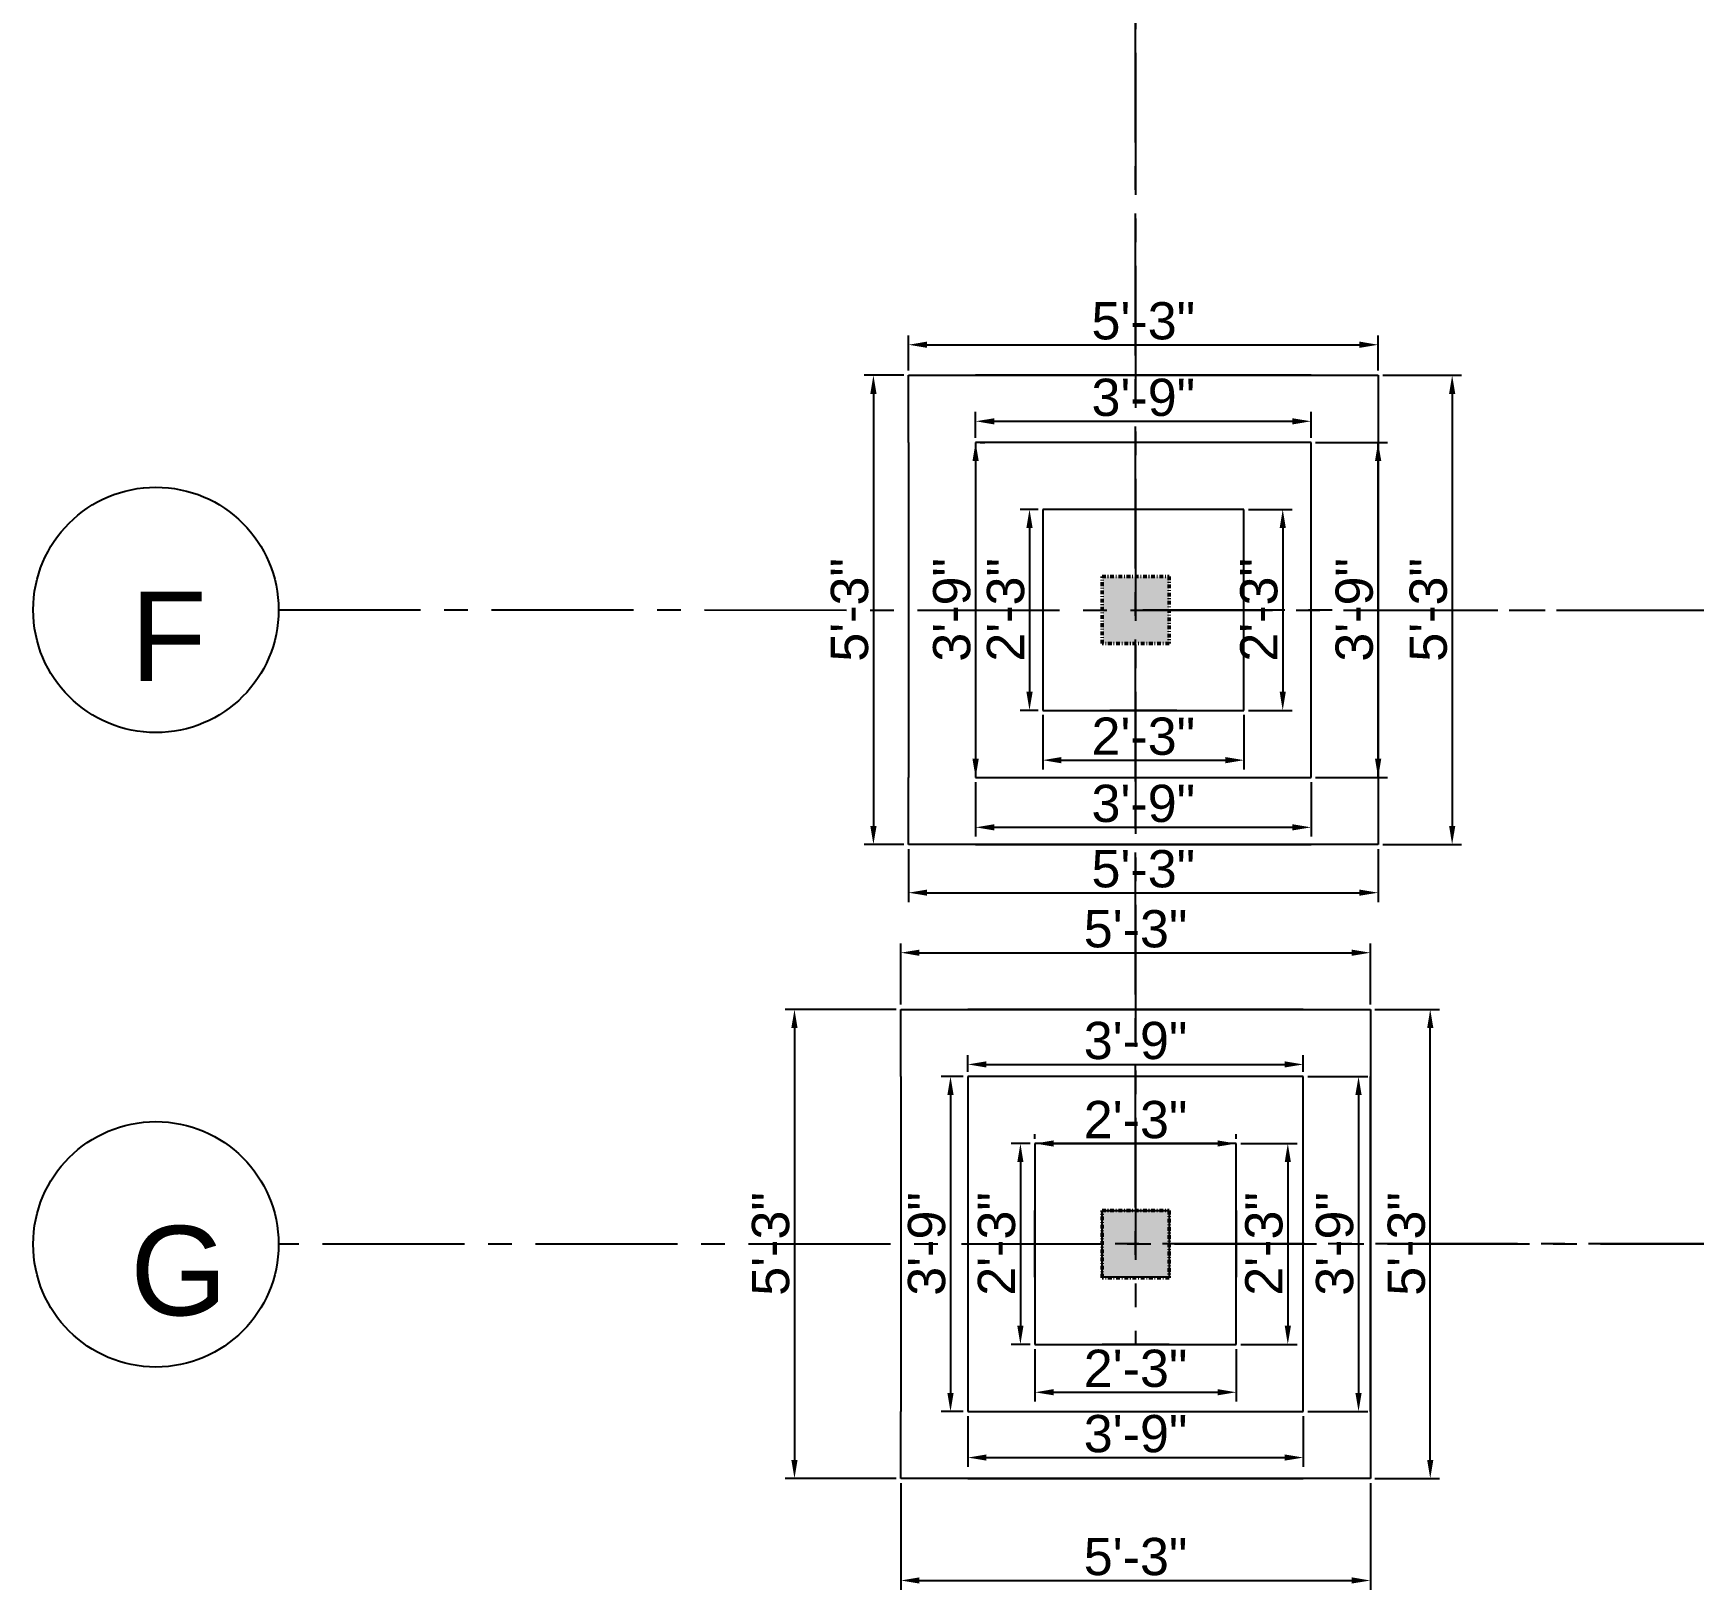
# Model space of a CAD drawing. Header units: inches. Extents: x 140261 to 278399, y 61833 to 125561.
# Drawn here: x 142126.8 to 142349.6, y 62413.4 to 62622.2 of the extents above; entities that cross this region are included whole.
import ezdxf

# ---------------------------------------------------------------- set-up
doc = ezdxf.new("R2010")
doc.units = ezdxf.units.IN
for name, pattern in [('Aec_Rating_Smoke', [9, 4.5, 2, -2.5]), ('CENTER2', [28.575, 19.05, -3.175, 3.175, -3.175]), ('DASHDOT', [1, 0.5, -0.25, 0, -0.25])]:
    doc.linetypes.add(name, pattern=pattern)
doc.layers.add('centre line', color=30, linetype='Continuous')
doc.layers.add('column', color=1, linetype='Aec_Rating_Smoke', lineweight=50)
doc.styles.get("Standard").update_dxf_attribs({"font": 'arial.ttf'})
doc.dimstyles.new('ISO-25', dxfattribs={"dimtxt": 5, "dimasz": 2.5, "dimexe": 1.25, "dimexo": 0.625, "dimtad": 1, "dimdec": 1, "dimlunit": 4, "dimtxsty": 'Standard', "dimcen": 2.5, "dimadec": 0, "dimazin": 0, "dimtfac": 1, "dimtdec": 1, "dimtmove": 0, "dimatfit": 3, "dimfxl": 1, "dimarcsym": 0})

# ---------------------------------------------------------------- blocks, each defined once
blk = doc.blocks.new('*U61')
at = {"color": 0, "linetype": 'CENTER2', "transparency": 16777216}
blk.add_line((0, 139.81), (0, -345.87), dxfattribs=at)
blk = doc.blocks.new('*U56')
at = {"color": 0, "linetype": 'CENTER2', "transparency": 16777216}
blk.add_line((-96.66, 0.02), (159.86, -0.04), dxfattribs=at)
blk = doc.blocks.new('*U57')
at = {"color": 0, "linetype": 'CENTER2', "transparency": 16777216}
blk.add_line((70.24, 0.01), (-70.24, -0.01), dxfattribs=at)
blk = doc.blocks.new('*D140')
at = {"color": 0, "lineweight": -2, "transparency": 16777216}
for p, q in [((142243.2, 62427.69), (142243.2, 62413.39)), ((142306.2, 62427.69), (142306.2, 62413.39)), ((142245.7, 62414.64), (142303.7, 62414.64))]:
    blk.add_line(p, q, dxfattribs=at)
at = {"color": 0, "transparency": 16777216}
for points in [[(142245.7, 62415.06), (142245.7, 62414.23), (142243.2, 62414.64)], [(142303.7, 62415.06), (142303.7, 62414.23), (142306.2, 62414.64)]]:
    blk.add_solid(points, dxfattribs=at)
at = {"layer": 'Defpoints', "color": 0, "transparency": 16777216}
for p in [(142243.2, 62428.31), (142306.2, 62428.31), (142306.2, 62414.64)]:
    blk.add_point(p, dxfattribs=at)
at = {"color": 0, "transparency": 16777216, "insert": (142274.7, 62417.82), "char_height": 5, "attachment_point": 5}
blk.add_mtext('5\'-3"', dxfattribs=at)
blk = doc.blocks.new('*D141')
at = {"color": 0, "lineweight": -2, "transparency": 16777216}
for p, q in [((142242.57, 62491.26), (142227.69, 62491.26)), ((142228.94, 62488.76), (142228.94, 62430.81)), ((142242.57, 62428.31), (142227.69, 62428.31))]:
    blk.add_line(p, q, dxfattribs=at)
at = {"color": 0, "transparency": 16777216}
for points in [[(142228.52, 62488.76), (142229.35, 62488.76), (142228.94, 62491.26)], [(142228.52, 62430.81), (142229.35, 62430.81), (142228.94, 62428.31)]]:
    blk.add_solid(points, dxfattribs=at)
at = {"layer": 'Defpoints', "color": 0, "transparency": 16777216}
for p in [(142243.2, 62491.26), (142228.94, 62428.31), (142243.2, 62428.31)]:
    blk.add_point(p, dxfattribs=at)
at = {"color": 0, "transparency": 16777216, "insert": (142225.76, 62459.79), "char_height": 5, "attachment_point": 5, "rotation": 90}
blk.add_mtext('5\'-3"', dxfattribs=at)
blk = doc.blocks.new('*D142')
at = {"color": 0, "lineweight": -2, "transparency": 16777216}
for p, q in [((142243.2, 62491.89), (142243.2, 62500.11)), ((142245.7, 62498.86), (142303.7, 62498.86)), ((142306.2, 62491.89), (142306.2, 62500.11))]:
    blk.add_line(p, q, dxfattribs=at)
at = {"color": 0, "transparency": 16777216}
for points in [[(142245.7, 62499.27), (142245.7, 62498.44), (142243.2, 62498.86)], [(142303.7, 62499.27), (142303.7, 62498.44), (142306.2, 62498.86)]]:
    blk.add_solid(points, dxfattribs=at)
at = {"layer": 'Defpoints', "color": 0, "transparency": 16777216}
for p in [(142306.2, 62498.86), (142243.2, 62491.26), (142306.2, 62491.26)]:
    blk.add_point(p, dxfattribs=at)
at = {"color": 0, "transparency": 16777216, "insert": (142274.7, 62502.04), "char_height": 5, "attachment_point": 5}
blk.add_mtext('5\'-3"', dxfattribs=at)
blk = doc.blocks.new('*D157')
at = {"color": 0, "lineweight": -2, "transparency": 16777216}
for p, q in [((142251.57, 62482.26), (142248.62, 62482.26)), ((142249.87, 62479.76), (142249.87, 62439.81)), ((142251.57, 62437.31), (142248.62, 62437.31))]:
    blk.add_line(p, q, dxfattribs=at)
at = {"color": 0, "transparency": 16777216}
for points in [[(142249.45, 62479.76), (142250.29, 62479.76), (142249.87, 62482.26)], [(142249.45, 62439.81), (142250.29, 62439.81), (142249.87, 62437.31)]]:
    blk.add_solid(points, dxfattribs=at)
at = {"layer": 'Defpoints', "color": 0, "transparency": 16777216}
for p in [(142252.2, 62482.26), (142249.87, 62437.31), (142252.2, 62437.31)]:
    blk.add_point(p, dxfattribs=at)
at = {"color": 0, "transparency": 16777216, "insert": (142246.69, 62459.79), "char_height": 5, "attachment_point": 5, "rotation": 90}
blk.add_mtext('3\'-9"', dxfattribs=at)
blk = doc.blocks.new('*D158')
at = {"color": 0, "lineweight": -2, "transparency": 16777216}
for p, q in [((142252.2, 62436.69), (142252.2, 62429.88)), ((142297.2, 62436.69), (142297.2, 62429.88)), ((142254.7, 62431.13), (142294.7, 62431.13))]:
    blk.add_line(p, q, dxfattribs=at)
at = {"color": 0, "transparency": 16777216}
for points in [[(142254.7, 62431.55), (142254.7, 62430.72), (142252.2, 62431.13)], [(142294.7, 62431.55), (142294.7, 62430.72), (142297.2, 62431.13)]]:
    blk.add_solid(points, dxfattribs=at)
at = {"layer": 'Defpoints', "color": 0, "transparency": 16777216}
for p in [(142252.2, 62437.31), (142297.2, 62437.31), (142297.2, 62431.13)]:
    blk.add_point(p, dxfattribs=at)
at = {"color": 0, "transparency": 16777216, "insert": (142274.7, 62434.31), "char_height": 5, "attachment_point": 5}
blk.add_mtext('3\'-9"', dxfattribs=at)
blk = doc.blocks.new('*D159')
at = {"color": 0, "lineweight": -2, "transparency": 16777216}
for p, q in [((142297.82, 62482.26), (142305.86, 62482.26)), ((142304.61, 62479.76), (142304.61, 62439.81)), ((142297.82, 62437.31), (142305.86, 62437.31))]:
    blk.add_line(p, q, dxfattribs=at)
at = {"color": 0, "transparency": 16777216}
for points in [[(142304.19, 62479.76), (142305.03, 62479.76), (142304.61, 62482.26)], [(142304.19, 62439.81), (142305.03, 62439.81), (142304.61, 62437.31)]]:
    blk.add_solid(points, dxfattribs=at)
at = {"layer": 'Defpoints', "color": 0, "transparency": 16777216}
for p in [(142297.2, 62482.26), (142297.2, 62437.31), (142304.61, 62437.31)]:
    blk.add_point(p, dxfattribs=at)
at = {"color": 0, "transparency": 16777216, "insert": (142301.43, 62459.79), "char_height": 5, "attachment_point": 5, "rotation": 90}
blk.add_mtext('3\'-9"', dxfattribs=at)
blk = doc.blocks.new('*D78')
at = {"color": 0, "lineweight": -2, "transparency": 16777216}
for p, q in [((142306.82, 62491.26), (142315.48, 62491.26)), ((142314.23, 62430.81), (142314.23, 62488.76)), ((142306.82, 62428.31), (142315.48, 62428.31))]:
    blk.add_line(p, q, dxfattribs=at)
at = {"color": 0, "transparency": 16777216}
for points in [[(142313.82, 62488.76), (142314.65, 62488.76), (142314.23, 62491.26)], [(142313.82, 62430.81), (142314.65, 62430.81), (142314.23, 62428.31)]]:
    blk.add_solid(points, dxfattribs=at)
at = {"layer": 'Defpoints', "color": 0, "transparency": 16777216}
for p in [(142306.2, 62491.26), (142314.23, 62491.26), (142306.2, 62428.31)]:
    blk.add_point(p, dxfattribs=at)
at = {"color": 0, "transparency": 16777216, "insert": (142311.05, 62459.79), "char_height": 5, "attachment_point": 5, "rotation": 90}
blk.add_mtext('5\'-3"', dxfattribs=at)
blk = doc.blocks.new('*D98')
at = {"color": 0, "lineweight": -2, "transparency": 16777216}
for p, q in [((142288.82, 62473.26), (142296.37, 62473.26)), ((142295.12, 62470.76), (142295.12, 62448.81)), ((142288.82, 62446.31), (142296.37, 62446.31))]:
    blk.add_line(p, q, dxfattribs=at)
at = {"color": 0, "transparency": 16777216}
for points in [[(142294.71, 62470.76), (142295.54, 62470.76), (142295.12, 62473.26)], [(142294.71, 62448.81), (142295.54, 62448.81), (142295.12, 62446.31)]]:
    blk.add_solid(points, dxfattribs=at)
at = {"layer": 'Defpoints', "color": 0, "transparency": 16777216}
for p in [(142288.2, 62473.26), (142288.2, 62446.31), (142295.12, 62446.31)]:
    blk.add_point(p, dxfattribs=at)
at = {"color": 0, "transparency": 16777216, "insert": (142291.94, 62459.79), "char_height": 5, "attachment_point": 5, "rotation": 90}
blk.add_mtext('2\'-3"', dxfattribs=at)
blk = doc.blocks.new('*D99')
at = {"color": 0, "lineweight": -2, "transparency": 16777216}
for p, q in [((142261.2, 62445.69), (142261.2, 62438.64)), ((142288.2, 62445.69), (142288.2, 62438.64)), ((142263.7, 62439.89), (142285.7, 62439.89))]:
    blk.add_line(p, q, dxfattribs=at)
at = {"color": 0, "transparency": 16777216}
for points in [[(142263.7, 62440.31), (142263.7, 62439.48), (142261.2, 62439.89)], [(142285.7, 62440.31), (142285.7, 62439.48), (142288.2, 62439.89)]]:
    blk.add_solid(points, dxfattribs=at)
at = {"layer": 'Defpoints', "color": 0, "transparency": 16777216}
for p in [(142261.2, 62446.31), (142288.2, 62446.31), (142288.2, 62439.89)]:
    blk.add_point(p, dxfattribs=at)
at = {"color": 0, "transparency": 16777216, "insert": (142274.7, 62443.07), "char_height": 5, "attachment_point": 5}
blk.add_mtext('2\'-3"', dxfattribs=at)
blk = doc.blocks.new('*D100')
at = {"color": 0, "lineweight": -2, "transparency": 16777216}
for p, q in [((142260.57, 62473.26), (142258, 62473.26)), ((142259.25, 62470.76), (142259.25, 62448.81)), ((142260.57, 62446.31), (142258, 62446.31))]:
    blk.add_line(p, q, dxfattribs=at)
at = {"color": 0, "transparency": 16777216}
for points in [[(142258.83, 62470.76), (142259.66, 62470.76), (142259.25, 62473.26)], [(142258.83, 62448.81), (142259.66, 62448.81), (142259.25, 62446.31)]]:
    blk.add_solid(points, dxfattribs=at)
at = {"layer": 'Defpoints', "color": 0, "transparency": 16777216}
for p in [(142261.2, 62473.26), (142259.25, 62446.31), (142261.2, 62446.31)]:
    blk.add_point(p, dxfattribs=at)
at = {"color": 0, "transparency": 16777216, "insert": (142256.07, 62459.79), "char_height": 5, "attachment_point": 5, "rotation": 90}
blk.add_mtext('2\'-3"', dxfattribs=at)
blk = doc.blocks.new('*D75')
at = {"color": 0, "lineweight": -2, "transparency": 16777216}
for p, q in [((142261.2, 62473.89), (142261.2, 62474.51)), ((142288.2, 62473.89), (142288.2, 62474.51)), ((142263.7, 62473.26), (142285.7, 62473.26))]:
    blk.add_line(p, q, dxfattribs=at)
at = {"color": 0, "transparency": 16777216}
for points in [[(142263.7, 62473.68), (142263.7, 62472.85), (142261.2, 62473.26)], [(142285.7, 62473.68), (142285.7, 62472.85), (142288.2, 62473.26)]]:
    blk.add_solid(points, dxfattribs=at)
at = {"layer": 'Defpoints', "color": 0, "transparency": 16777216}
for p in [(142261.2, 62473.26), (142288.2, 62473.26), (142288.2, 62473.26)]:
    blk.add_point(p, dxfattribs=at)
at = {"color": 0, "transparency": 16777216, "insert": (142274.7, 62476.44), "char_height": 5, "attachment_point": 5}
blk.add_mtext('2\'-3"', dxfattribs=at)
blk = doc.blocks.new('*D101')
at = {"color": 0, "lineweight": -2, "transparency": 16777216}
for p, q in [((142252.2, 62482.89), (142252.2, 62485.12)), ((142297.2, 62482.89), (142297.2, 62485.12)), ((142254.7, 62483.87), (142294.7, 62483.87))]:
    blk.add_line(p, q, dxfattribs=at)
at = {"color": 0, "transparency": 16777216}
for points in [[(142254.7, 62484.29), (142254.7, 62483.46), (142252.2, 62483.87)], [(142294.7, 62484.29), (142294.7, 62483.46), (142297.2, 62483.87)]]:
    blk.add_solid(points, dxfattribs=at)
at = {"layer": 'Defpoints', "color": 0, "transparency": 16777216}
for p in [(142297.2, 62483.87), (142252.2, 62482.26), (142297.2, 62482.26)]:
    blk.add_point(p, dxfattribs=at)
at = {"color": 0, "transparency": 16777216, "insert": (142274.7, 62487.05), "char_height": 5, "attachment_point": 5}
blk.add_mtext('3\'-9"', dxfattribs=at)
blk = doc.blocks.new('*D102')
at = {"color": 0, "lineweight": -2, "transparency": 16777216}
for p, q in [((142244.24, 62576.95), (142244.24, 62581.67)), ((142246.74, 62580.42), (142304.74, 62580.42)), ((142307.24, 62576.95), (142307.24, 62581.67))]:
    blk.add_line(p, q, dxfattribs=at)
at = {"color": 0, "transparency": 16777216}
for points in [[(142246.74, 62580.84), (142246.74, 62580), (142244.24, 62580.42)], [(142304.74, 62580.84), (142304.74, 62580), (142307.24, 62580.42)]]:
    blk.add_solid(points, dxfattribs=at)
at = {"layer": 'Defpoints', "color": 0, "transparency": 16777216}
for p in [(142307.24, 62580.42), (142244.24, 62576.32), (142307.24, 62576.32)]:
    blk.add_point(p, dxfattribs=at)
at = {"color": 0, "transparency": 16777216, "insert": (142275.74, 62583.6), "char_height": 5, "attachment_point": 5}
blk.add_mtext('5\'-3"', dxfattribs=at)
blk = doc.blocks.new('*D143')
at = {"color": 0, "lineweight": -2, "transparency": 16777216}
for p, q in [((142243.61, 62576.32), (142238.28, 62576.32)), ((142239.53, 62573.82), (142239.53, 62515.87)), ((142243.61, 62513.37), (142238.28, 62513.37))]:
    blk.add_line(p, q, dxfattribs=at)
at = {"color": 0, "transparency": 16777216}
for points in [[(142239.11, 62573.82), (142239.95, 62573.82), (142239.53, 62576.32)], [(142239.11, 62515.87), (142239.95, 62515.87), (142239.53, 62513.37)]]:
    blk.add_solid(points, dxfattribs=at)
at = {"layer": 'Defpoints', "color": 0, "transparency": 16777216}
for p in [(142244.24, 62576.32), (142239.53, 62513.37), (142244.24, 62513.37)]:
    blk.add_point(p, dxfattribs=at)
at = {"color": 0, "transparency": 16777216, "insert": (142236.35, 62544.85), "char_height": 5, "attachment_point": 5, "rotation": 90}
blk.add_mtext('5\'-3"', dxfattribs=at)
blk = doc.blocks.new('*D144')
at = {"color": 0, "lineweight": -2, "transparency": 16777216}
for p, q in [((142244.24, 62512.75), (142244.24, 62505.66)), ((142307.24, 62512.75), (142307.24, 62505.66)), ((142246.74, 62506.91), (142304.74, 62506.91))]:
    blk.add_line(p, q, dxfattribs=at)
at = {"color": 0, "transparency": 16777216}
for points in [[(142246.74, 62507.33), (142246.74, 62506.5), (142244.24, 62506.91)], [(142304.74, 62507.33), (142304.74, 62506.5), (142307.24, 62506.91)]]:
    blk.add_solid(points, dxfattribs=at)
at = {"layer": 'Defpoints', "color": 0, "transparency": 16777216}
for p in [(142244.24, 62513.37), (142307.24, 62513.37), (142307.24, 62506.91)]:
    blk.add_point(p, dxfattribs=at)
at = {"color": 0, "transparency": 16777216, "insert": (142275.74, 62510.09), "char_height": 5, "attachment_point": 5}
blk.add_mtext('5\'-3"', dxfattribs=at)
blk = doc.blocks.new('*D145')
at = {"color": 0, "lineweight": -2, "transparency": 16777216}
for p, q in [((142253.24, 62521.75), (142253.24, 62514.43)), ((142298.24, 62521.75), (142298.24, 62514.43)), ((142255.74, 62515.68), (142295.74, 62515.68))]:
    blk.add_line(p, q, dxfattribs=at)
at = {"color": 0, "transparency": 16777216}
for points in [[(142255.74, 62516.09), (142255.74, 62515.26), (142253.24, 62515.68)], [(142295.74, 62516.09), (142295.74, 62515.26), (142298.24, 62515.68)]]:
    blk.add_solid(points, dxfattribs=at)
at = {"layer": 'Defpoints', "color": 0, "transparency": 16777216}
for p in [(142253.24, 62522.37), (142298.24, 62522.37), (142298.24, 62515.68)]:
    blk.add_point(p, dxfattribs=at)
at = {"color": 0, "transparency": 16777216, "insert": (142275.74, 62518.86), "char_height": 5, "attachment_point": 5}
blk.add_mtext('3\'-9"', dxfattribs=at)
blk = doc.blocks.new('*D146')
at = {"color": 0, "lineweight": -2, "transparency": 16777216}
for p, q in [((142262.24, 62530.75), (142262.24, 62523.44)), ((142289.24, 62530.75), (142289.24, 62523.44)), ((142264.74, 62524.69), (142286.74, 62524.69))]:
    blk.add_line(p, q, dxfattribs=at)
at = {"color": 0, "transparency": 16777216}
for points in [[(142264.74, 62525.11), (142264.74, 62524.27), (142262.24, 62524.69)], [(142286.74, 62525.11), (142286.74, 62524.27), (142289.24, 62524.69)]]:
    blk.add_solid(points, dxfattribs=at)
at = {"layer": 'Defpoints', "color": 0, "transparency": 16777216}
for p in [(142262.24, 62531.37), (142289.24, 62531.37), (142289.24, 62524.69)]:
    blk.add_point(p, dxfattribs=at)
at = {"color": 0, "transparency": 16777216, "insert": (142275.74, 62527.87), "char_height": 5, "attachment_point": 5}
blk.add_mtext('2\'-3"', dxfattribs=at)
blk = doc.blocks.new('*D147')
at = {"color": 0, "lineweight": -2, "transparency": 16777216}
for p, q in [((142261.61, 62558.32), (142259.22, 62558.32)), ((142260.47, 62555.82), (142260.47, 62533.87)), ((142261.61, 62531.37), (142259.22, 62531.37))]:
    blk.add_line(p, q, dxfattribs=at)
at = {"color": 0, "transparency": 16777216}
for points in [[(142260.05, 62555.82), (142260.89, 62555.82), (142260.47, 62558.32)], [(142260.05, 62533.87), (142260.89, 62533.87), (142260.47, 62531.37)]]:
    blk.add_solid(points, dxfattribs=at)
at = {"layer": 'Defpoints', "color": 0, "transparency": 16777216}
for p in [(142262.24, 62558.32), (142260.47, 62531.37), (142262.24, 62531.37)]:
    blk.add_point(p, dxfattribs=at)
at = {"color": 0, "transparency": 16777216, "insert": (142257.29, 62544.85), "char_height": 5, "attachment_point": 5, "rotation": 90}
blk.add_mtext('2\'-3"', dxfattribs=at)
blk = doc.blocks.new('*D148')
at = {"color": 0, "lineweight": -2, "transparency": 16777216}
for p, q in [((142253.86, 62567.32), (142254.49, 62567.32)), ((142253.24, 62564.82), (142253.24, 62524.87)), ((142253.86, 62522.37), (142254.49, 62522.37))]:
    blk.add_line(p, q, dxfattribs=at)
at = {"color": 0, "transparency": 16777216}
for points in [[(142252.82, 62564.82), (142253.66, 62564.82), (142253.24, 62567.32)], [(142252.82, 62524.87), (142253.66, 62524.87), (142253.24, 62522.37)]]:
    blk.add_solid(points, dxfattribs=at)
at = {"layer": 'Defpoints', "color": 0, "transparency": 16777216}
for p in [(142253.24, 62567.32), (142253.24, 62522.37), (142253.24, 62522.37)]:
    blk.add_point(p, dxfattribs=at)
at = {"color": 0, "transparency": 16777216, "insert": (142250.06, 62544.85), "char_height": 5, "attachment_point": 5, "rotation": 90}
blk.add_mtext('3\'-9"', dxfattribs=at)
blk = doc.blocks.new('*D149')
at = {"color": 0, "lineweight": -2, "transparency": 16777216}
for p, q in [((142253.24, 62567.95), (142253.24, 62571.4)), ((142255.74, 62570.15), (142295.74, 62570.15)), ((142298.24, 62567.95), (142298.24, 62571.4))]:
    blk.add_line(p, q, dxfattribs=at)
at = {"color": 0, "transparency": 16777216}
for points in [[(142255.74, 62570.56), (142255.74, 62569.73), (142253.24, 62570.15)], [(142295.74, 62570.56), (142295.74, 62569.73), (142298.24, 62570.15)]]:
    blk.add_solid(points, dxfattribs=at)
at = {"layer": 'Defpoints', "color": 0, "transparency": 16777216}
for p in [(142298.24, 62570.15), (142253.24, 62567.32), (142298.24, 62567.32)]:
    blk.add_point(p, dxfattribs=at)
at = {"color": 0, "transparency": 16777216, "insert": (142275.74, 62573.33), "char_height": 5, "attachment_point": 5}
blk.add_mtext('3\'-9"', dxfattribs=at)
blk = doc.blocks.new('*D76')
at = {"color": 0, "lineweight": -2, "transparency": 16777216}
for p, q in [((142298.86, 62567.32), (142308.49, 62567.32)), ((142307.24, 62564.82), (142307.24, 62524.87)), ((142298.86, 62522.37), (142308.49, 62522.37))]:
    blk.add_line(p, q, dxfattribs=at)
at = {"color": 0, "transparency": 16777216}
for points in [[(142306.82, 62564.82), (142307.66, 62564.82), (142307.24, 62567.32)], [(142306.82, 62524.87), (142307.66, 62524.87), (142307.24, 62522.37)]]:
    blk.add_solid(points, dxfattribs=at)
at = {"layer": 'Defpoints', "color": 0, "transparency": 16777216}
for p in [(142298.24, 62567.32), (142298.24, 62522.37), (142307.24, 62522.37)]:
    blk.add_point(p, dxfattribs=at)
at = {"color": 0, "transparency": 16777216, "insert": (142304.06, 62544.85), "char_height": 5, "attachment_point": 5, "rotation": 90}
blk.add_mtext('3\'-9"', dxfattribs=at)
blk = doc.blocks.new('*D150')
at = {"color": 0, "lineweight": -2, "transparency": 16777216}
for p, q in [((142289.86, 62558.32), (142295.69, 62558.32)), ((142294.44, 62555.82), (142294.44, 62533.87)), ((142289.86, 62531.37), (142295.69, 62531.37))]:
    blk.add_line(p, q, dxfattribs=at)
at = {"color": 0, "transparency": 16777216}
for points in [[(142294.03, 62555.82), (142294.86, 62555.82), (142294.44, 62558.32)], [(142294.03, 62533.87), (142294.86, 62533.87), (142294.44, 62531.37)]]:
    blk.add_solid(points, dxfattribs=at)
at = {"layer": 'Defpoints', "color": 0, "transparency": 16777216}
for p in [(142289.24, 62558.32), (142289.24, 62531.37), (142294.44, 62531.37)]:
    blk.add_point(p, dxfattribs=at)
at = {"color": 0, "transparency": 16777216, "insert": (142291.26, 62544.85), "char_height": 5, "attachment_point": 5, "rotation": 90}
blk.add_mtext('2\'-3"', dxfattribs=at)
blk = doc.blocks.new('*D77')
at = {"color": 0, "lineweight": -2, "transparency": 16777216}
for p, q in [((142307.86, 62576.32), (142318.42, 62576.32)), ((142317.17, 62573.82), (142317.17, 62515.87)), ((142307.86, 62513.37), (142318.42, 62513.37))]:
    blk.add_line(p, q, dxfattribs=at)
at = {"color": 0, "transparency": 16777216}
for points in [[(142316.76, 62573.82), (142317.59, 62573.82), (142317.17, 62576.32)], [(142316.76, 62515.87), (142317.59, 62515.87), (142317.17, 62513.37)]]:
    blk.add_solid(points, dxfattribs=at)
at = {"layer": 'Defpoints', "color": 0, "transparency": 16777216}
for p in [(142307.24, 62576.32), (142307.24, 62513.37), (142317.17, 62513.37)]:
    blk.add_point(p, dxfattribs=at)
at = {"color": 0, "transparency": 16777216, "insert": (142313.99, 62544.85), "char_height": 5, "attachment_point": 5, "rotation": 90}
blk.add_mtext('5\'-3"', dxfattribs=at)
blk = doc.blocks.new('*U66')
at = {"layer": 'centre line', "color": 0, "linetype": 'CENTER2', "transparency": 16777216}
blk.add_line((0, 247.11), (0, -354.77), dxfattribs=at)
blk = doc.blocks.new('*U70')
at = {"layer": 'centre line', "color": 0, "linetype": 'CENTER2', "transparency": 16777216}
blk.add_line((-212.67, 0.05), (150.85, -0.04), dxfattribs=at)
blk = doc.blocks.new('*U71')
at = {"layer": 'centre line', "color": 0, "linetype": 'CENTER2', "transparency": 16777216}
blk.add_line((186.11, 0.03), (-181.76, -0.03), dxfattribs=at)

msp = doc.modelspace()

# ---------------------------------------------------------------- hatches: boundary and pattern name
at = {"transparency": 33554687}
h = msp.add_hatch(color=1, dxfattribs=at)
h.dxf.hatch_style = 1
h.paths.add_polyline_path([(142282.16, 62775.37), (142279.33, 62775.37), (142279.33, 62780.3), (142270.33, 62780.3), (142270.33, 62771.3), (142279.33, 62771.3), (142279.33, 62771.37), (142282.16, 62771.37)])
h.paths.add_polyline_path([(142282.16, 62780.3), (142279.33, 62780.3), (142279.33, 62775.37), (142282.16, 62775.37)], flags=17)
h.paths.add_polyline_path([(142403.33, 62783.37), (142399.33, 62783.37), (142399.33, 62781.31), (142399.33, 62775.37), (142399.33, 62771.37), (142403.33, 62771.37)])
h.paths.add_polyline_path([(142408.16, 62783.37), (142403.33, 62783.37), (142403.33, 62771.37), (142408.16, 62771.37)])
h.paths.add_polyline_path([(142532.16, 62783.37), (142523.33, 62783.37), (142523.33, 62781.31), (142523.33, 62771.37), (142532.16, 62771.37)])
h.paths.add_polyline_path([(142532.2, 62675.35), (142523.33, 62675.35), (142523.33, 62663.35), (142532.2, 62663.35)])
h.paths.add_polyline_path([(142532.2, 62552.31), (142523.33, 62552.31), (142523.33, 62549.31), (142523.2, 62549.31), (142523.2, 62540.31), (142532.2, 62540.31)])
h.paths.add_polyline_path([(142408.18, 62549.28), (142399.18, 62549.28), (142399.18, 62540.31), (142408.18, 62540.31)])
h.paths.add_polyline_path([(142279.2, 62549.31), (142277.74, 62549.31), (142277.02, 62549.31), (142270.35, 62549.31), (142270.35, 62540.35), (142279.2, 62540.35)])
h.paths.add_polyline_path([(142279.2, 62464.26), (142270.2, 62464.26), (142270.2, 62455.31), (142277.02, 62455.31), (142279.2, 62455.31)])
h.paths.add_polyline_path([(142408.02, 62464.31), (142399.18, 62464.31), (142399.18, 62455.31), (142408.02, 62455.31)])
h.paths.add_polyline_path([(142408.33, 62675.35), (142403.33, 62675.35), (142403.33, 62663.35), (142408.33, 62663.35)])
h.paths.add_polyline_path([(142403.33, 62675.35), (142399.33, 62675.35), (142399.33, 62663.35), (142403.33, 62663.35)])
h.paths.add_polyline_path([(142279.16, 62675.35), (142270.33, 62675.35), (142270.33, 62663.35), (142279.16, 62663.35)])
h = msp.add_hatch(dxfattribs=at)
h.set_pattern_fill('AR-CONC', color=1)
h.paths.add_polyline_path([(142265.84, 62583.09), (142256.84, 62583.09), (142256.84, 62589.09), (142229.84, 62589.09), (142229.84, 62583.09), (142220.84, 62583.09), (142220.84, 62577.09), (142211.84, 62577.09), (142211.84, 62571.09), (142274.84, 62571.09), (142274.84, 62577.09), (142265.84, 62577.09)])
at = {"true_color": 0x000000, "transparency": 33554687}
h = msp.add_hatch(dxfattribs=at)
h.set_pattern_fill('AR-CONC', color=18, scale=21)
h.paths.add_polyline_path([(142265.84, 62583.09), (142256.84, 62583.09), (142256.84, 62589.09), (142229.84, 62589.09), (142229.84, 62583.09), (142220.84, 62583.09), (142220.84, 62577.09), (142211.84, 62577.09), (142211.84, 62571.09), (142274.84, 62571.09), (142274.84, 62577.09), (142265.84, 62577.09)])
at = {"true_color": 0x000000, "transparency": 33554661}
h = msp.add_hatch(dxfattribs=at)
h.set_pattern_fill('AR-BRSTD', color=18, scale=21)
h.set_pattern_definition([(0, (142256.8, 62589.1), (0, 1422.6), []), (90, (142256.8, 62589), (-2133.6, 1422.6), [1422.6, -1422.6])])
h.paths.add_polyline_path([(142256.84, 62589.09), (142229.84, 62589.09), (142229.84, 62583.09), (142220.84, 62583.09), (142220.84, 62577.09), (142211.84, 62577.09), (142211.84, 62571.09), (142274.84, 62571.09), (142274.84, 62577.09), (142265.84, 62577.09), (142265.84, 62583.09), (142256.84, 62583.09)])

# ---------------------------------------------------------------- linework, layer by layer
for p, q in [((142244.24, 62567.32), (142244.24, 62576.32)), ((142244.24, 62576.32), (142307.24, 62576.32)), ((142298.24, 62576.32), (142253.24, 62576.32)), ((142307.24, 62576.32), (142307.24, 62513.37)), ((142244.24, 62567.32), (142244.24, 62558.32)), ((142253.24, 62567.32), (142253.24, 62558.32)), ((142298.24, 62567.32), (142253.24, 62567.32)), ((142289.24, 62567.32), (142262.24, 62567.32)), ((142298.24, 62522.37), (142298.24, 62567.32)), ((142307.24, 62522.37), (142307.24, 62567.32)), ((142244.24, 62558.32), (142244.24, 62522.37)), ((142253.24, 62558.32), (142253.24, 62531.37)), ((142253.24, 62558.32), (142253.24, 62522.37)), ((142262.24, 62558.32), (142262.24, 62531.37)), ((142289.24, 62558.32), (142262.24, 62558.32)), ((142289.24, 62531.37), (142289.24, 62558.32)), ((142262.24, 62531.37), (142289.24, 62531.37)), ((142280.24, 62531.37), (142271.24, 62531.37)), ((142244.24, 62513.37), (142244.24, 62522.37)), ((142253.24, 62522.37), (142298.24, 62522.37)), ((142262.24, 62522.37), (142289.24, 62522.37)), ((142307.24, 62513.37), (142244.24, 62513.37)), ((142253.24, 62513.37), (142298.24, 62513.37)), ((142243.2, 62482.26), (142243.2, 62491.26)), ((142243.2, 62491.26), (142306.2, 62491.26)), ((142297.2, 62491.26), (142252.2, 62491.26)), ((142306.2, 62491.26), (142306.2, 62428.31)), ((142243.2, 62482.26), (142243.2, 62473.26)), ((142252.2, 62482.26), (142252.2, 62473.26)), ((142297.2, 62482.26), (142252.2, 62482.26)), ((142288.2, 62482.26), (142261.2, 62482.26)), ((142297.2, 62437.31), (142297.2, 62482.26)), ((142306.2, 62437.31), (142306.2, 62482.26)), ((142243.2, 62473.26), (142243.2, 62437.31)), ((142252.2, 62473.26), (142252.2, 62446.31)), ((142252.2, 62473.26), (142252.2, 62437.31)), ((142261.2, 62473.26), (142261.2, 62446.31)), ((142288.2, 62473.26), (142261.2, 62473.26)), ((142270.2, 62473.26), (142279.2, 62473.26)), ((142288.2, 62446.31), (142288.2, 62473.26)), ((142297.2, 62446.31), (142297.2, 62473.26)), ((142261.2, 62455.31), (142261.2, 62464.26)), ((142270.2, 62464.26), (142279.2, 62464.26)), ((142270.2, 62455.31), (142270.2, 62464.26)), ((142279.2, 62464.26), (142279.2, 62455.31)), ((142288.2, 62464.26), (142288.2, 62455.31)), ((142279.2, 62455.31), (142270.2, 62455.31)), ((142261.2, 62446.31), (142288.2, 62446.31)), ((142279.2, 62446.31), (142270.2, 62446.31)), ((142243.2, 62428.31), (142243.2, 62437.31)), ((142252.2, 62437.31), (142297.2, 62437.31)), ((142261.2, 62437.31), (142288.2, 62437.31)), ((142306.2, 62428.31), (142243.2, 62428.31)), ((142252.2, 62428.31), (142297.2, 62428.31))]:
    msp.add_line(p, q)
at = {"layer": 'centre line'}
for centre in [(142143.27, 62544.85), (142143.27, 62459.74)]:
    msp.add_circle(centre, 16.46, dxfattribs=at)
at = {"layer": 'column', "linetype": 'DASHDOT'}
for points in [[(142270.2, 62549.35), (142279.2, 62549.35), (142279.2, 62540.35), (142270.2, 62540.35)], [(142270.2, 62464.26), (142279.2, 62464.26), (142279.2, 62455.26), (142270.2, 62455.26)]]:
    msp.add_lwpolyline(points, close=True, dxfattribs=at)

# ---------------------------------------------------------------- block references
at = {"linetype": 'CENTER2'}
for name, p in [('*U61', (142274.66, 62801.13)), ('*U56', (142372.35, 62544.82)), ('*U57', (142341.44, 62459.8))]:
    msp.add_blockref(name, p, dxfattribs=at)
at = {"layer": 'centre line', "linetype": 'CENTER2'}
for name, p in [('*U66', (142274.7, 62801.11)), ('*U70', (142372.4, 62544.8)), ('*U71', (142341.48, 62459.77))]:
    msp.add_blockref(name, p, dxfattribs=at)

# ---------------------------------------------------------------- texts
at = {"layer": 'centre line', "char_height": 12, "attachment_point": 1}
for s, insert in [('{\\C0;\\c16777215;F}', (142139.83, 62547.31)), ('{\\C0;\\c16777215;G}', (142139.83, 62462.21))]:
    msp.add_mtext_dynamic_manual_height_columns(s, width=19.6531, gutter_width=12.5, heights=[0], dxfattribs=dict(at, insert=insert))

# ---------------------------------------------------------------- dimensions: what is measured, and where the dimension line sits
for base, p1, p2, picture, middle in [((142307.24, 62580.42), (142244.24, 62576.32), (142307.24, 62576.32), '*D102', (142275.74, 62583.6)), ((142298.24, 62570.15), (142253.24, 62567.32), (142298.24, 62567.32), '*D149', (142275.74, 62573.33)), ((142289.24, 62524.69), (142262.24, 62531.37), (142289.24, 62531.37), '*D146', (142275.74, 62527.87)), ((142298.24, 62515.68), (142253.24, 62522.37), (142298.24, 62522.37), '*D145', (142275.74, 62518.86)), ((142307.24, 62506.91), (142244.24, 62513.37), (142307.24, 62513.37), '*D144', (142275.74, 62510.09)), ((142306.2, 62498.86), (142243.2, 62491.26), (142306.2, 62491.26), '*D142', (142274.7, 62502.04)), ((142297.2, 62483.87), (142252.2, 62482.26), (142297.2, 62482.26), '*D101', (142274.7, 62487.05)), ((142288.2, 62473.26), (142261.2, 62473.26), (142288.2, 62473.26), '*D75', (142274.7, 62476.44)), ((142288.2, 62439.89), (142261.2, 62446.31), (142288.2, 62446.31), '*D99', (142274.7, 62443.07)), ((142297.2, 62431.13), (142252.2, 62437.31), (142297.2, 62437.31), '*D158', (142274.7, 62434.31)), ((142306.2, 62414.64), (142243.2, 62428.31), (142306.2, 62428.31), '*D140', (142274.7, 62417.82))]:
    dim = msp.add_linear_dim(base=base, p1=p1, p2=p2, dimstyle='ISO-25')
    dim.commit()
    dim.dimension.update_dxf_attribs({"geometry": picture, "text_midpoint": middle})
for base, p1, p2, picture, middle in [((142239.5308, 62513.3708), (142244.239, 62576.3233), (142244.239, 62513.3708), '*D143', (142236.3512, 62544.847)), ((142317.1734, 62513.3708), (142307.239, 62576.3233), (142307.239, 62513.3708), '*D77', (142313.9938, 62544.847)), ((142253.239, 62522.3708), (142253.239, 62567.3233), (142253.239, 62522.3708), '*D148', (142250.0594, 62544.847)), ((142307.239, 62522.3708), (142298.239, 62567.3233), (142298.239, 62522.3708), '*D76', (142304.0594, 62544.847)), ((142260.4704, 62531.3708), (142262.239, 62558.3233), (142262.239, 62531.3708), '*D147', (142257.2908, 62544.847)), ((142294.4427, 62531.3708), (142289.239, 62558.3233), (142289.239, 62531.3708), '*D150', (142291.2632, 62544.847)), ((142228.9351, 62428.311), (142243.1978, 62491.2635), (142243.1978, 62428.311), '*D141', (142225.7555, 62459.7872)), ((142314.2327, 62491.2635), (142306.1978, 62428.311), (142306.1978, 62491.2635), '*D78', (142311.0531, 62459.7872)), ((142249.869, 62437.311), (142252.1978, 62482.2635), (142252.1978, 62437.311), '*D157', (142246.6895, 62459.7872)), ((142304.6092, 62437.311), (142297.1978, 62482.2635), (142297.1978, 62437.311), '*D159', (142301.4296, 62459.7872)), ((142259.2459, 62446.311), (142261.1978, 62473.2635), (142261.1978, 62446.311), '*D100', (142256.0663, 62459.7872)), ((142295.1232, 62446.311), (142288.1978, 62473.2635), (142288.1978, 62446.311), '*D98', (142291.9436, 62459.7872))]:
    dim = msp.add_linear_dim(base=base, p1=p1, p2=p2, angle=90, dimstyle='ISO-25')
    dim.commit()
    dim.dimension.update_dxf_attribs({"geometry": picture, "text_midpoint": middle})

doc.saveas('drawing.dxf')
